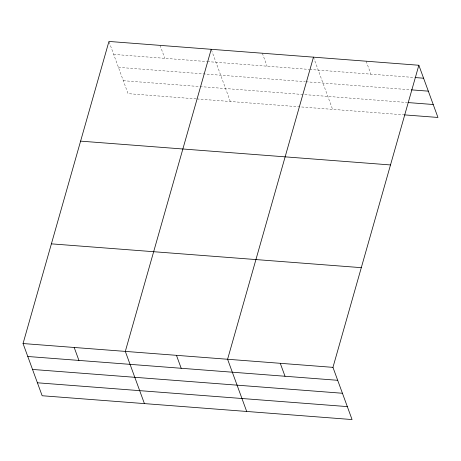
<?xml version="1.0" encoding="UTF-8"?>
<svg xmlns="http://www.w3.org/2000/svg" width="461" height="461" viewBox="0 0 461 461"><rect width="100%" height="100%" fill="white"/><g stroke="black" fill="none" stroke-linecap="round" stroke-linejoin="round"><path stroke-width="0.35" stroke-dasharray="2.31 1.73" d="M113.683 54.398L206.718 61.544M207.427 61.601L308.985 69.404M309.694 69.455L414.33 77.494M118.419 67.352L305.205 81.701M305.914 81.753L410.526 89.791M123.306 80.698L199.296 86.535M200.005 86.587L407.582 102.538M196.225 98.885L128.043 93.646L108.94 41.444M196.933 98.942L403.778 114.835M366.161 61.209L370.903 74.158M313.48 57.158L332.583 109.361M262.344 53.234L267.08 66.182M211.449 49.949L230.316 101.506M160.076 45.374L164.813 58.322"/><path stroke-width="0.69" d="M418.847 65.255L332.957 367.354L352.06 419.556L42.153 395.745L23.05 343.543L108.94 41.444L418.847 65.255L437.95 117.457L404.487 114.887M211.207 49.304L125.317 351.397L144.42 403.6M313.48 57.158L227.59 359.257L246.693 411.46M415.044 77.552L423.584 78.209M411.241 89.849L428.327 91.157M408.29 102.59L433.207 104.503M80.594 141.135L390.502 164.946M51.396 243.852L361.297 267.662M23.05 343.543L332.957 367.354M27.787 356.491L337.694 380.302M32.529 369.445L342.437 393.256M37.416 382.791L347.317 406.602M280.271 363.303L285.013 376.257M176.454 355.327L181.19 368.276M74.186 347.467L78.923 360.421"/></g></svg>
